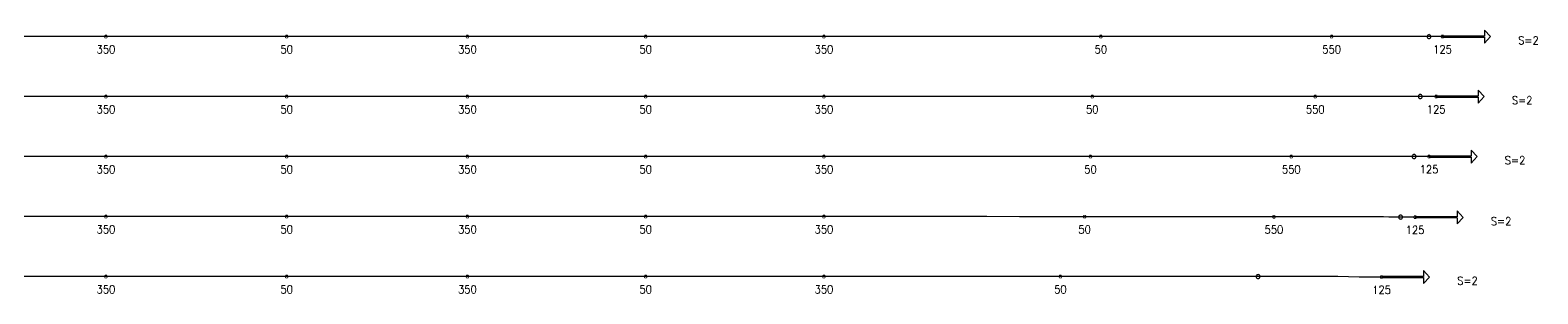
# Model space of a CAD drawing. Header units: millimetres. Extents: x -179076 to 493302, y -18667 to 80932.
# Drawn here: x 305032 to 342715, y 40068 to 46661 of the extents above; entities that cross this region are included whole.
import ezdxf

# ---------------------------------------------------------------- set-up
doc = ezdxf.new("R2010")
doc.units = ezdxf.units.MM
doc.layers.add('Current_plane_Tendon', color=7, linetype='Continuous', true_color=0xab0000)
doc.styles.get("Standard").update_dxf_attribs({"font": 'arial.ttf'})

# ---------------------------------------------------------------- blocks, each defined once
blk = doc.blocks.new('fdsfsdfdsf')
at = {"layer": 'Current_plane_Tendon', "color": 14, "linetype": 'Continuous', "true_color": 0xab0000}
for points, elevation in [([(437672, 305303, 20, 20, 0), (437652, 305338, 20, 20, 0), (437612, 305338, 20, 20, 0), (437592, 305303, 20, 20, 0), (437612, 305269, 20, 20, 0), (437652, 305269, 20, 20, 0)], 130), ([(442190, 305303, 20, 20, 0), (442170, 305338, 20, 20, 0), (442130, 305338, 20, 20, 0), (442110, 305303, 20, 20, 0), (442130, 305269, 20, 20, 0), (442170, 305269, 20, 20, 0)], -20), ([(446707, 305303, 20, 20, 0), (446687, 305338, 20, 20, 0), (446647, 305338, 20, 20, 0), (446627, 305303, 20, 20, 0), (446647, 305269, 20, 20, 0), (446687, 305269, 20, 20, 0)], 130), ([(451163, 305303, 20, 20, 0), (451143, 305338, 20, 20, 0), (451103, 305338, 20, 20, 0), (451083, 305303, 20, 20, 0), (451103, 305269, 20, 20, 0), (451143, 305269, 20, 20, 0)], -20), ([(455618, 305303, 20, 20, 0), (455598, 305338, 20, 20, 0), (455558, 305338, 20, 20, 0), (455538, 305303, 20, 20, 0), (455558, 305269, 20, 20, 0), (455598, 305269, 20, 20, 0)], 130), ([(462539, 305303, 20, 20, 0), (462519, 305338, 20, 20, 0), (462479, 305338, 20, 20, 0), (462459, 305303, 20, 20, 0), (462479, 305269, 20, 20, 0), (462519, 305269, 20, 20, 0)], -20), ([(468307, 305303, 20, 20, 0), (468287, 305338, 20, 20, 0), (468247, 305338, 20, 20, 0), (468227, 305303, 20, 20, 0), (468247, 305269, 20, 20, 0), (468287, 305269, 20, 20, 0)], 134), ([(471079, 305303, 20, 20, 0), (471059, 305338, 20, 20, 0), (471019, 305338, 20, 20, 0), (470999, 305303, 20, 20, 0), (471019, 305268, 20, 20, 0), (471059, 305268, 20, 20, 0)], 59), ([(437672, 303803, 20, 20, 0), (437652, 303838, 20, 20, 0), (437612, 303838, 20, 20, 0), (437592, 303803, 20, 20, 0), (437612, 303769, 20, 20, 0), (437652, 303769, 20, 20, 0)], 130), ([(442190, 303803, 20, 20, 0), (442170, 303838, 20, 20, 0), (442130, 303838, 20, 20, 0), (442110, 303803, 20, 20, 0), (442130, 303769, 20, 20, 0), (442170, 303769, 20, 20, 0)], -20), ([(446707, 303803, 20, 20, 0), (446687, 303838, 20, 20, 0), (446647, 303838, 20, 20, 0), (446627, 303803, 20, 20, 0), (446647, 303769, 20, 20, 0), (446687, 303769, 20, 20, 0)], 130), ([(451163, 303803, 20, 20, 0), (451143, 303838, 20, 20, 0), (451103, 303838, 20, 20, 0), (451083, 303803, 20, 20, 0), (451103, 303769, 20, 20, 0), (451143, 303769, 20, 20, 0)], -20), ([(455618, 303803, 20, 20, 0), (455598, 303838, 20, 20, 0), (455558, 303838, 20, 20, 0), (455538, 303803, 20, 20, 0), (455558, 303769, 20, 20, 0), (455598, 303769, 20, 20, 0)], 130), ([(462325, 303803, 20, 20, 0), (462305, 303838, 20, 20, 0), (462265, 303838, 20, 20, 0), (462245, 303803, 20, 20, 0), (462265, 303769, 20, 20, 0), (462305, 303769, 20, 20, 0)], -20), ([(467897, 303803, 20, 20, 0), (467877, 303838, 20, 20, 0), (467837, 303838, 20, 20, 0), (467817, 303803, 20, 20, 0), (467837, 303769, 20, 20, 0), (467877, 303769, 20, 20, 0)], 133), ([(470921, 303804, 20, 20, 0), (470901, 303839, 20, 20, 0), (470861, 303839, 20, 20, 0), (470841, 303804, 20, 20, 0), (470861, 303770, 20, 20, 0), (470901, 303770, 20, 20, 0)], 58), ([(437672, 302303, 20, 20, 0), (437652, 302338, 20, 20, 0), (437612, 302338, 20, 20, 0), (437592, 302303, 20, 20, 0), (437612, 302269, 20, 20, 0), (437652, 302269, 20, 20, 0)], 130), ([(442190, 302303, 20, 20, 0), (442170, 302338, 20, 20, 0), (442130, 302338, 20, 20, 0), (442110, 302303, 20, 20, 0), (442130, 302269, 20, 20, 0), (442170, 302269, 20, 20, 0)], -20), ([(446707, 302303, 20, 20, 0), (446687, 302338, 20, 20, 0), (446647, 302338, 20, 20, 0), (446627, 302303, 20, 20, 0), (446647, 302269, 20, 20, 0), (446687, 302269, 20, 20, 0)], 130), ([(451163, 302303, 20, 20, 0), (451143, 302338, 20, 20, 0), (451103, 302338, 20, 20, 0), (451083, 302303, 20, 20, 0), (451103, 302269, 20, 20, 0), (451143, 302269, 20, 20, 0)], -20), ([(455618, 302303, 20, 20, 0), (455598, 302338, 20, 20, 0), (455558, 302338, 20, 20, 0), (455538, 302303, 20, 20, 0), (455558, 302269, 20, 20, 0), (455598, 302269, 20, 20, 0)], 130), ([(462279, 302303, 20, 20, 0), (462259, 302338, 20, 20, 0), (462219, 302338, 20, 20, 0), (462199, 302303, 20, 20, 0), (462219, 302269, 20, 20, 0), (462259, 302269, 20, 20, 0)], -20), ([(467298, 302303, 20, 20, 0), (467278, 302338, 20, 20, 0), (467238, 302338, 20, 20, 0), (467218, 302303, 20, 20, 0), (467238, 302269, 20, 20, 0), (467278, 302269, 20, 20, 0)], 134), ([(470743, 302305, 20, 20, 0), (470723, 302339, 20, 20, 0), (470683, 302339, 20, 20, 0), (470663, 302305, 20, 20, 0), (470683, 302270, 20, 20, 0), (470723, 302270, 20, 20, 0)], 59), ([(437672, 300803, 20, 20, 0), (437652, 300838, 20, 20, 0), (437612, 300838, 20, 20, 0), (437592, 300803, 20, 20, 0), (437612, 300769, 20, 20, 0), (437652, 300769, 20, 20, 0)], 130), ([(442190, 300803, 20, 20, 0), (442170, 300838, 20, 20, 0), (442130, 300838, 20, 20, 0), (442110, 300803, 20, 20, 0), (442130, 300769, 20, 20, 0), (442170, 300769, 20, 20, 0)], -20), ([(446707, 300803, 20, 20, 0), (446687, 300838, 20, 20, 0), (446647, 300838, 20, 20, 0), (446627, 300803, 20, 20, 0), (446647, 300769, 20, 20, 0), (446687, 300769, 20, 20, 0)], 130), ([(451163, 300803, 20, 20, 0), (451143, 300838, 20, 20, 0), (451103, 300838, 20, 20, 0), (451083, 300803, 20, 20, 0), (451103, 300769, 20, 20, 0), (451143, 300769, 20, 20, 0)], -20), ([(455618, 300803, 20, 20, 0), (455598, 300838, 20, 20, 0), (455558, 300838, 20, 20, 0), (455538, 300803, 20, 20, 0), (455558, 300769, 20, 20, 0), (455598, 300769, 20, 20, 0)], 130), ([(462135, 300801, 20, 20, 0), (462115, 300835, 20, 20, 0), (462075, 300835, 20, 20, 0), (462055, 300801, 20, 20, 0), (462075, 300766, 20, 20, 0), (462115, 300766, 20, 20, 0)], -20), ([(466865, 300798, 20, 20, 0), (466845, 300833, 20, 20, 0), (466805, 300833, 20, 20, 0), (466785, 300798, 20, 20, 0), (466805, 300764, 20, 20, 0), (466845, 300764, 20, 20, 0)], 137), ([(470395, 300789, 20, 20, 0), (470375, 300824, 20, 20, 0), (470335, 300824, 20, 20, 0), (470315, 300789, 20, 20, 0), (470335, 300755, 20, 20, 0), (470375, 300755, 20, 20, 0)], 62), ([(437672, 299303, 20, 20, 0), (437652, 299338, 20, 20, 0), (437612, 299338, 20, 20, 0), (437592, 299303, 20, 20, 0), (437612, 299269, 20, 20, 0), (437652, 299269, 20, 20, 0)], 130), ([(442190, 299303, 20, 20, 0), (442170, 299338, 20, 20, 0), (442130, 299338, 20, 20, 0), (442110, 299303, 20, 20, 0), (442130, 299269, 20, 20, 0), (442170, 299269, 20, 20, 0)], -20), ([(446707, 299303, 20, 20, 0), (446687, 299338, 20, 20, 0), (446647, 299338, 20, 20, 0), (446627, 299303, 20, 20, 0), (446647, 299269, 20, 20, 0), (446687, 299269, 20, 20, 0)], 130), ([(451163, 299303, 20, 20, 0), (451143, 299338, 20, 20, 0), (451103, 299338, 20, 20, 0), (451083, 299303, 20, 20, 0), (451103, 299269, 20, 20, 0), (451143, 299269, 20, 20, 0)], -20), ([(455618, 299303, 20, 20, 0), (455598, 299338, 20, 20, 0), (455558, 299338, 20, 20, 0), (455538, 299303, 20, 20, 0), (455558, 299269, 20, 20, 0), (455598, 299269, 20, 20, 0)], 130), ([(461528, 299303, 20, 20, 0), (461508, 299338, 20, 20, 0), (461468, 299338, 20, 20, 0), (461448, 299303, 20, 20, 0), (461468, 299269, 20, 20, 0), (461508, 299269, 20, 20, 0)], -20), ([(469555, 299291, 20, 20, 0), (469535, 299326, 20, 20, 0), (469495, 299326, 20, 20, 0), (469475, 299291, 20, 20, 0), (469495, 299257, 20, 20, 0), (469535, 299257, 20, 20, 0)], 64)]:
    blk.add_lwpolyline(points, format="xyseb", close=True, dxfattribs=dict(at, elevation=elevation))
for points, elevation in [([(470752, 305303), (470749, 305318), (470742, 305332), (470731, 305343), (470717, 305351), (470702, 305353), (470686, 305351), (470672, 305343), (470661, 305332), (470654, 305318), (470652, 305303), (470654, 305288), (470661, 305274), (470672, 305263), (470686, 305255), (470702, 305253), (470717, 305255), (470731, 305263), (470742, 305274), (470749, 305288), (470752, 305303)], 184), ([(471039, 305291), (472089, 305291), (472089, 305141), (472239, 305303), (472089, 305465), (472089, 305315), (471039, 305315)], 59), ([(470532, 303804), (470530, 303820), (470523, 303834), (470512, 303845), (470498, 303852), (470482, 303854), (470467, 303852), (470453, 303845), (470442, 303834), (470435, 303820), (470432, 303804), (470435, 303789), (470442, 303775), (470453, 303764), (470467, 303757), (470482, 303754), (470498, 303757), (470512, 303764), (470523, 303775), (470530, 303789), (470532, 303804)], 183), ([(470881, 303792), (471931, 303792), (471931, 303642), (472081, 303804), (471931, 303966), (471931, 303816), (470881, 303816)], 58), ([(470378, 302305), (470375, 302320), (470368, 302334), (470357, 302345), (470343, 302352), (470328, 302355), (470312, 302352), (470298, 302345), (470287, 302334), (470280, 302320), (470278, 302305), (470280, 302289), (470287, 302275), (470298, 302264), (470312, 302257), (470328, 302255), (470343, 302257), (470357, 302264), (470368, 302275), (470375, 302289), (470378, 302305)], 184), ([(470703, 302293), (471753, 302293), (471753, 302143), (471903, 302305), (471753, 302467), (471753, 302317), (470703, 302317)], 59), ([(470041, 300791), (470039, 300807), (470032, 300820), (470020, 300832), (470007, 300839), (469991, 300841), (469976, 300839), (469962, 300832), (469951, 300820), (469943, 300807), (469941, 300791), (469943, 300776), (469951, 300762), (469962, 300751), (469976, 300744), (469991, 300741), (470007, 300744), (470020, 300751), (470032, 300762), (470039, 300776), (470041, 300791)], 187), ([(470355, 300777), (471405, 300773), (471404, 300623), (471555, 300784), (471405, 300947), (471405, 300797), (470355, 300801)], 62), ([(466478, 299303), (466476, 299319), (466469, 299333), (466458, 299344), (466444, 299351), (466428, 299353), (466413, 299351), (466399, 299344), (466388, 299333), (466381, 299319), (466378, 299303), (466381, 299288), (466388, 299274), (466399, 299263), (466413, 299256), (466428, 299253), (466444, 299256), (466458, 299263), (466469, 299274), (466476, 299288), (466478, 299303)], 189), ([(469515, 299279), (470565, 299279), (470565, 299129), (470715, 299291), (470565, 299453), (470565, 299303), (469515, 299303)], 64)]:
    blk.add_lwpolyline(points, close=True, dxfattribs=dict(at, elevation=elevation))
for points in [[(437632, 305303, 130), (437067, 305303, 125), (436503, 305303, 111), (435938, 305303, 88), (435373, 305303, 55), (434809, 305303, 22), (434244, 305303, -1), (433679, 305303, -15), (433115, 305303, -20), (432550, 305303, -15), (431985, 305303, -1), (431420, 305303, 22), (430856, 305303, 55), (430291, 305303, 88), (429726, 305303, 111), (429162, 305303, 125), (428597, 305303, 130)], [(446667, 305303, 130), (446102, 305303, 125), (445538, 305303, 111), (444973, 305303, 88), (444408, 305303, 55), (443844, 305303, 22), (443279, 305303, -1), (442714, 305303, -15), (442150, 305303, -20), (441585, 305303, -15), (441020, 305303, -1), (440456, 305303, 22), (439891, 305303, 55), (439326, 305303, 88), (438761, 305303, 111), (438197, 305303, 125), (437632, 305303, 130)], [(455578, 305303, 130), (455022, 305303, 125), (454465, 305303, 111), (453908, 305303, 88), (453351, 305303, 55), (452794, 305303, 22), (452237, 305303, -1), (451680, 305303, -15), (451123, 305303, -20), (450566, 305303, -15), (450009, 305303, -1), (449452, 305303, 22), (448895, 305303, 55), (448338, 305303, 88), (447781, 305303, 111), (447224, 305303, 125), (446667, 305303, 130)], [(469420, 305303, 130), (468555, 305303, 125), (467690, 305303, 111), (466825, 305303, 88), (465960, 305303, 55), (465095, 305303, 22), (464230, 305303, -1), (463365, 305303, -15), (462499, 305303, -20), (461634, 305303, -15), (460769, 305303, -1), (459904, 305303, 22), (459039, 305303, 55), (458174, 305303, 88), (457309, 305303, 111), (456444, 305303, 125), (455578, 305303, 130)], [(471039, 305303, 180), (470916, 305303, 193), (470794, 305303, 205), (470671, 305303, 215), (470549, 305303, 225), (470426, 305303, 233), (469991, 305303, 119), (469869, 305303, 125), (469746, 305303, 129), (469624, 305303, 132), (469501, 305303, 134), (469379, 305303, 134)], [(437632, 303803, 130), (437067, 303803, 125), (436503, 303803, 111), (435938, 303803, 88), (435373, 303803, 55), (434809, 303803, 22), (434244, 303803, -1), (433679, 303803, -15), (433115, 303803, -20), (432550, 303803, -15), (431985, 303803, -1), (431420, 303803, 22), (430856, 303803, 55), (430291, 303803, 88), (429726, 303803, 111), (429162, 303803, 125), (428597, 303803, 130)], [(446667, 303803, 130), (446102, 303803, 125), (445538, 303803, 111), (444973, 303803, 88), (444408, 303803, 55), (443844, 303803, 22), (443279, 303803, -1), (442714, 303803, -15), (442150, 303803, -20), (441585, 303803, -15), (441020, 303803, -1), (440456, 303803, 22), (439891, 303803, 55), (439326, 303803, 88), (438761, 303803, 111), (438197, 303803, 125), (437632, 303803, 130)], [(455578, 303803, 130), (455022, 303803, 125), (454465, 303803, 111), (453908, 303803, 88), (453351, 303803, 55), (452794, 303803, 22), (452237, 303803, -1), (451680, 303803, -15), (451123, 303803, -20), (450566, 303803, -15), (450009, 303803, -1), (449452, 303803, 22), (448895, 303803, 55), (448338, 303803, 88), (447781, 303803, 111), (447224, 303803, 125), (446667, 303803, 130)], [(468991, 303803, 130), (468153, 303803, 125), (467315, 303803, 111), (466476, 303803, 88), (465638, 303803, 55), (464800, 303803, 22), (463961, 303803, -1), (463123, 303803, -15), (462285, 303803, -20), (461447, 303803, -15), (460608, 303803, -1), (459770, 303803, 22), (458932, 303803, 55), (458093, 303803, 88), (457255, 303803, 111), (456417, 303803, 125), (455578, 303803, 130)], [(470881, 303804, 180), (470721, 303804, 194), (470562, 303804, 207), (470403, 303804, 218), (470244, 303804, 228), (470084, 303804, 236), (469595, 303803, 121), (469436, 303803, 126), (469277, 303803, 130), (469117, 303803, 132), (468958, 303803, 133)], [(437632, 302303, 130), (437067, 302303, 125), (436503, 302303, 111), (435938, 302303, 88), (435373, 302303, 55), (434809, 302303, 22), (434244, 302303, -1), (433679, 302303, -15), (433115, 302303, -20), (432550, 302303, -15), (431985, 302303, -1), (431420, 302303, 22), (430856, 302303, 55), (430291, 302303, 88), (429726, 302303, 111), (429162, 302303, 125), (428597, 302303, 130)], [(446667, 302303, 130), (446102, 302303, 125), (445538, 302303, 111), (444973, 302303, 88), (444408, 302303, 55), (443844, 302303, 22), (443279, 302303, -1), (442714, 302303, -15), (442150, 302303, -20), (441585, 302303, -15), (441020, 302303, -1), (440456, 302303, 22), (439891, 302303, 55), (439326, 302303, 88), (438761, 302303, 111), (438197, 302303, 125), (437632, 302303, 130)], [(455578, 302303, 130), (455022, 302303, 125), (454465, 302303, 111), (453908, 302303, 88), (453351, 302303, 55), (452794, 302303, 22), (452237, 302303, -1), (451680, 302303, -15), (451123, 302303, -20), (450566, 302303, -15), (450009, 302303, -1), (449452, 302303, 22), (448895, 302303, 55), (448338, 302303, 88), (447781, 302303, 111), (447224, 302303, 125), (446667, 302303, 130)], [(468899, 302303, 130), (468066, 302303, 125), (467234, 302303, 111), (466401, 302303, 88), (465569, 302303, 55), (464736, 302303, 22), (463904, 302303, -1), (463071, 302303, -15), (462239, 302303, -20), (461406, 302303, -15), (460574, 302303, -1), (459741, 302303, 22), (458909, 302303, 55), (458076, 302303, 88), (457244, 302303, 111), (456411, 302303, 125), (455578, 302303, 130)], [(470703, 302305, 180), (470553, 302305, 194), (470403, 302305, 207), (470253, 302305, 218), (470102, 302305, 228), (469952, 302305, 236), (469802, 302305, 243), (469652, 302305, 248), (469502, 302305, 252), (469003, 302303, 134), (468853, 302303, 134)], [(437632, 300803, 130), (437067, 300803, 125), (436503, 300803, 111), (435938, 300803, 88), (435373, 300803, 55), (434809, 300803, 22), (434244, 300803, -1), (433679, 300803, -15), (433115, 300803, -20), (432550, 300803, -15), (431985, 300803, -1), (431420, 300803, 22), (430856, 300803, 55), (430291, 300803, 88), (429726, 300803, 111), (429162, 300803, 125), (428597, 300803, 130)], [(446667, 300803, 130), (446102, 300803, 125), (445538, 300803, 111), (444973, 300803, 88), (444408, 300803, 55), (443844, 300803, 22), (443279, 300803, -1), (442714, 300803, -15), (442150, 300803, -20), (441585, 300803, -15), (441020, 300803, -1), (440456, 300803, 22), (439891, 300803, 55), (439326, 300803, 88), (438761, 300803, 111), (438197, 300803, 125), (437632, 300803, 130)], [(455578, 300803, 130), (455022, 300803, 125), (454465, 300803, 111), (453908, 300803, 88), (453351, 300803, 55), (452794, 300803, 22), (452237, 300803, -1), (451680, 300803, -15), (451123, 300803, -20), (450566, 300803, -15), (450009, 300803, -1), (449452, 300803, 22), (448895, 300803, 55), (448338, 300803, 88), (447781, 300803, 111), (447224, 300803, 125), (446667, 300803, 130)], [(468611, 300798, 130), (467796, 300798, 125), (466982, 300799, 111), (466167, 300799, 88), (465353, 300799, 55), (464538, 300800, 22), (463724, 300800, -1), (462909, 300800, -15), (462095, 300801, -20), (461280, 300801, -15), (460466, 300801, -1), (459651, 300802, 22), (458837, 300802, 55), (458022, 300802, 88), (457207, 300803, 111), (456393, 300803, 125), (455578, 300803, 130)], [(470355, 300789, 180), (470222, 300790, 193), (470090, 300791, 205), (469958, 300791, 215), (469826, 300792, 225), (469693, 300792, 233), (469561, 300793, 240), (469069, 300796, 127), (468937, 300796, 131), (468805, 300797, 134), (468673, 300798, 136), (468540, 300798, 137)], [(437632, 299303, 130), (437067, 299303, 125), (436503, 299303, 111), (435938, 299303, 88), (435373, 299303, 55), (434809, 299303, 22), (434244, 299303, -1), (433679, 299303, -15), (433115, 299303, -20), (432550, 299303, -15), (431985, 299303, -1), (431420, 299303, 22), (430856, 299303, 55), (430291, 299303, 88), (429726, 299303, 111), (429162, 299303, 125), (428597, 299303, 130)], [(446667, 299303, 130), (446102, 299303, 125), (445538, 299303, 111), (444973, 299303, 88), (444408, 299303, 55), (443844, 299303, 22), (443279, 299303, -1), (442714, 299303, -15), (442150, 299303, -20), (441585, 299303, -15), (441020, 299303, -1), (440456, 299303, 22), (439891, 299303, 55), (439326, 299303, 88), (438761, 299303, 111), (438197, 299303, 125), (437632, 299303, 130)], [(455578, 299303, 130), (455022, 299303, 125), (454465, 299303, 111), (453908, 299303, 88), (453351, 299303, 55), (452794, 299303, 22), (452237, 299303, -1), (451680, 299303, -15), (451123, 299303, -20), (450566, 299303, -15), (450009, 299303, -1), (449452, 299303, 22), (448895, 299303, 55), (448338, 299303, 88), (447781, 299303, 111), (447224, 299303, 125), (446667, 299303, 130)], [(467398, 299303, 130), (466660, 299303, 125), (465921, 299303, 111), (465182, 299303, 88), (464443, 299303, 55), (463705, 299303, 22), (462966, 299303, -1), (462227, 299303, -15), (461488, 299303, -20), (460750, 299303, -15), (460011, 299303, -1), (459272, 299303, 22), (458533, 299303, 55), (457795, 299303, 88), (457056, 299303, 111), (456317, 299303, 125), (455578, 299303, 130)], [(469515, 299291, 64), (469467, 299291, 68), (469297, 299291, 80), (469126, 299291, 90), (468956, 299291, 100), (468422, 299303, 108), (468251, 299303, 115), (468081, 299303, 120), (467910, 299303, 124), (467739, 299303, 128), (467569, 299303, 129), (467398, 299303, 130)]]:
    blk.add_polyline3d(points, dxfattribs=at)
at = {"layer": 'Current_plane_Tendon', "color": 14, "linetype": 'Continuous', "true_color": 0xab0000, "char_height": 200, "attachment_point": 5}
for s, insert in [('\\FSTANDARD.shx;\xa0S=2', (473139, 305210, 305)), ('\\FSTANDARD.shx;350', (437632, 304983, 130)), ('\\FSTANDARD.shx;50', (442150, 304983, -20)), ('\\FSTANDARD.shx;350', (446667, 304983, 130)), ('\\FSTANDARD.shx;50', (451123, 304983, -20)), ('\\FSTANDARD.shx;350', (455578, 304983, 130)), ('\\FSTANDARD.shx;50', (462499, 304983, -20)), ('\\FSTANDARD.shx;550', (468267, 304983, 134)), ('\\FSTANDARD.shx;125', (471039, 304983, 180)), ('\\FSTANDARD.shx;\xa0S=2', (472981, 303712, 305)), ('\\FSTANDARD.shx;350', (437632, 303483, 130)), ('\\FSTANDARD.shx;50', (442150, 303483, -20)), ('\\FSTANDARD.shx;350', (446667, 303483, 130)), ('\\FSTANDARD.shx;50', (451123, 303483, -20)), ('\\FSTANDARD.shx;350', (455578, 303483, 130)), ('\\FSTANDARD.shx;50', (462285, 303483, -20)), ('\\FSTANDARD.shx;550', (467857, 303483, 133)), ('\\FSTANDARD.shx;125', (470881, 303484, 180)), ('\\FSTANDARD.shx;\xa0S=2', (472803, 302212, 305)), ('\\FSTANDARD.shx;350', (437632, 301983, 130)), ('\\FSTANDARD.shx;50', (442150, 301983, -20)), ('\\FSTANDARD.shx;350', (446667, 301983, 130)), ('\\FSTANDARD.shx;50', (451123, 301983, -20)), ('\\FSTANDARD.shx;350', (455578, 301983, 130)), ('\\FSTANDARD.shx;50', (462239, 301983, -20)), ('\\FSTANDARD.shx;550', (467258, 301983, 134)), ('\\FSTANDARD.shx;125', (470703, 301985, 180)), ('\\FSTANDARD.shx;350', (437632, 300483, 130)), ('\\FSTANDARD.shx;50', (442150, 300483, -20)), ('\\FSTANDARD.shx;350', (446667, 300483, 130)), ('\\FSTANDARD.shx;50', (451123, 300483, -20)), ('\\FSTANDARD.shx;350', (455578, 300483, 130)), ('\\FSTANDARD.shx;\xa0S=2', (471615, 299199, 189)), ('\\FSTANDARD.shx;350', (437632, 298983, 130)), ('\\FSTANDARD.shx;50', (442150, 298983, -20)), ('\\FSTANDARD.shx;350', (446667, 298983, 130)), ('\\FSTANDARD.shx;50', (451123, 298983, -20)), ('\\FSTANDARD.shx;350', (455578, 298983, 130)), ('\\FSTANDARD.shx;50', (461488, 298983, -20)), ('\\FSTANDARD.shx;125', (469515, 298971, 64))]:
    blk.add_mtext(s, dxfattribs=dict(at, insert=insert))
for s, insert, rotation in [('\\FSTANDARD.shx;\xa0S=2', (472454, 300688, 305), 359.7422), ('\\FSTANDARD.shx;50', (462094, 300481, -20), 359.976), ('\\FSTANDARD.shx;550', (466825, 300478, 137), 359.976), ('\\FSTANDARD.shx;125', (470353, 300469, 180), 359.7422)]:
    blk.add_mtext(s, dxfattribs=dict(at, insert=insert, rotation=rotation))

msp = doc.modelspace()

# ---------------------------------------------------------------- block references
at = {"layer": 'Current_plane_Tendon', "linetype": 'Continuous'}
msp.add_blockref('fdsfsdfdsf', (-130706.9, -258803.5, -180), dxfattribs=at)

doc.saveas('drawing.dxf')
